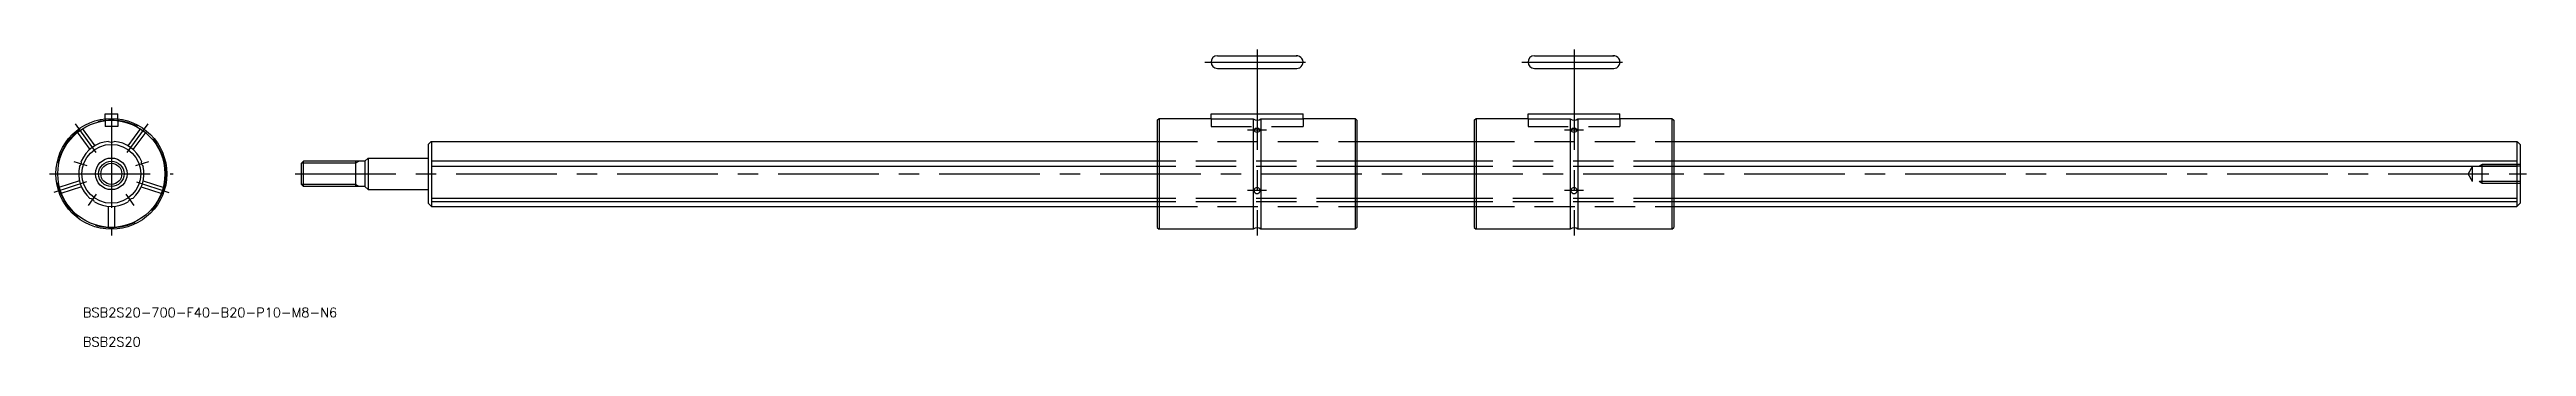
# Model space of a CAD drawing. Extents: x -20 to 762, y -55 to 39.
import ezdxf

# ---------------------------------------------------------------- set-up
doc = ezdxf.new("R2010")
doc.units = 0
doc.linetypes.add('CENTER', pattern=[50.8, 31.75, -6.35, 6.35, -6.35])
doc.linetypes.add('DASHED', pattern=[19.05, 12.7, -6.35])
doc.layers.get('0').update_dxf_attribs({"linetype": 'CONTINUOUS'})
doc.layers.add('CENTER', color=1, linetype='CENTER')
doc.styles.get("Standard").update_dxf_attribs({"font": 'txt.shx', "height": 3, "bigfont": 'bigfont.shx'})

# ---------------------------------------------------------------- blocks, each defined once
blk = doc.blocks.new('*U2')
at = {"color": 7, "linetype": 'CONTINUOUS'}
blk.add_text('BSB2S20-700-F40-B20-P10-M8-N6', height=3, dxfattribs=at).set_placement((-8.98, -45.31))
blk = doc.blocks.new('*U3')
at = {"color": 7, "linetype": 'CONTINUOUS'}
blk.add_text('BSB2S20', height=3, dxfattribs=at).set_placement((-8.98, -54.54))

msp = doc.modelspace()

# ---------------------------------------------------------------- linework, layer by layer
at = {"color": 7, "linetype": 'CONTINUOUS'}
for p, q in [((346.98, 35.29), (346.98, 35.26)), ((348.98, 37.28), (374.17, 37.28)), ((348.98, 33.28), (374.03, 33.28)), ((375.98, 35.29), (375.98, 35.28)), ((446.98, 35.29), (446.98, 35.26)), ((448.98, 37.28), (474.17, 37.28)), ((448.98, 33.28), (474.03, 33.28)), ((475.98, 35.29), (475.98, 35.28)), ((-2, 19), (2, 19)), ((-2, 17.39), (-2, 19)), ((2, 17.39), (2, 19)), ((329.98, 16.9), (330.58, 17.5)), ((329.98, 16.9), (329.98, -16.9)), ((330.58, 17.5), (346.98, 17.5)), ((330.58, 17.5), (330.58, -17.5)), ((346.98, 17.39), (346.98, 19)), ((346.98, 19), (375.98, 19)), ((346.98, 17.39), (360.28, 17.39)), ((360.28, 17.39), (360.28, -17.5)), ((362.68, 17.39), (362.68, -17.5)), ((362.68, 17.39), (375.98, 17.39)), ((375.98, 17.39), (375.98, 19)), ((375.98, 17.5), (392.38, 17.5)), ((392.38, 17.5), (392.98, 16.9)), ((392.38, 17.5), (392.38, -17.5)), ((392.98, 16.9), (392.98, -16.9)), ((429.98, 16.9), (430.58, 17.5)), ((429.98, 16.9), (429.98, -16.9)), ((430.58, 17.5), (446.98, 17.5)), ((430.58, 17.5), (430.58, -17.5)), ((446.98, 19), (475.98, 19)), ((446.98, 17.39), (446.98, 19)), ((446.98, 17.39), (460.28, 17.39)), ((460.28, 17.39), (460.28, -17.5)), ((462.68, 17.39), (462.68, -17.5)), ((462.68, 17.39), (475.98, 17.39)), ((475.98, 17.39), (475.98, 19)), ((475.98, 17.5), (492.38, 17.5)), ((492.38, 17.5), (492.98, 16.9)), ((492.38, 17.5), (492.38, -17.5)), ((492.98, 16.9), (492.98, -16.9)), ((99.98, 9.3), (100.94, 10.26)), ((99.98, 9.3), (99.98, -9.3)), ((100.94, 10.26), (329.98, 10.26)), ((100.98, 10.26), (100.98, -10.3)), ((392.98, 10.26), (429.98, 10.26)), ((492.98, 10.26), (758.98, 10.26)), ((758.98, 10.26), (758.98, -10.3)), ((759.98, 9.3), (759.02, 10.26)), ((759.98, 9.3), (759.98, -9.3)), ((59.98, 3.32), (60.65, 4)), ((59.98, -3.32), (59.98, 3.32)), ((60.65, -4), (60.65, 4)), ((79.98, 4), (60.65, 4)), ((76.98, 4), (76.98, -4)), ((79.98, 4), (80.98, 5)), ((79.98, 4), (79.98, -4)), ((80.98, 5), (99.98, 5)), ((80.98, 5), (80.98, -5)), ((329.98, 4.03), (100.98, 4.03)), ((329.98, 2.37), (100.98, 2.37)), ((429.98, 4.03), (392.98, 4.03)), ((429.98, 2.37), (392.98, 2.37)), ((758.98, 4.03), (492.98, 4.03)), ((758.98, 2.37), (492.98, 2.37)), ((59.98, -3.32), (60.65, -4)), ((79.98, -4), (60.65, -4)), ((79.98, -4), (80.98, -5)), ((80.98, -5), (99.98, -5)), ((329.98, -7.79), (100.98, -7.79)), ((429.98, -7.79), (392.98, -7.79)), ((758.98, -7.79), (492.98, -7.79)), ((99.98, -9.3), (100.98, -10.3)), ((329.98, -8.82), (100.98, -8.82)), ((100.98, -10.3), (329.98, -10.3)), ((429.98, -8.82), (392.98, -8.82)), ((392.98, -10.3), (429.98, -10.3)), ((758.98, -8.82), (492.98, -8.82)), ((492.98, -10.3), (758.98, -10.3)), ((759.98, -9.3), (758.98, -10.3)), ((329.98, -16.9), (330.58, -17.5)), ((360.28, -17.5), (330.58, -17.5)), ((392.38, -17.5), (362.68, -17.5)), ((392.38, -17.5), (392.98, -16.9)), ((429.98, -16.9), (430.58, -17.5)), ((460.28, -17.5), (430.58, -17.5)), ((492.38, -17.5), (462.68, -17.5)), ((492.38, -17.5), (492.98, -16.9))]:
    msp.add_line(p, q, dxfattribs=at)
at = {"color": 3, "linetype": 'DASHED'}
for p, q in [((-2, 17.39), (-2, 15)), ((2, 17.39), (2, 15)), ((346.98, 17.39), (346.98, 15)), ((375.98, 17.39), (375.98, 15)), ((446.98, 17.39), (446.98, 15)), ((475.98, 17.39), (475.98, 15)), ((-10.83, 13.2), (-6.83, 7.71)), ((-9.21, 14.37), (-5.22, 8.88)), ((2, 15), (-2, 15)), ((9.21, 14.37), (5.22, 8.88)), ((10.83, 13.2), (6.83, 7.71)), ((329.98, 10.26), (392.98, 10.26)), ((346.98, 15), (375.98, 15)), ((429.98, 10.26), (492.98, 10.26)), ((446.98, 15), (475.98, 15)), ((392.98, 4.03), (329.98, 4.03)), ((392.98, 2.37), (329.98, 2.37)), ((492.98, 4.03), (429.98, 4.03)), ((492.98, 2.37), (429.98, 2.37)), ((744.98, 2.46), (743.56, 0)), ((759.98, 2.46), (744.98, 2.46)), ((744.98, -2.46), (744.98, 2.46)), ((747.98, 3), (747.04, 2.46)), ((759.98, 3), (747.98, 3)), ((747.98, -3), (747.98, 3)), ((-10.06, -2.22), (-16.52, -4.31)), ((-9.44, -4.12), (-15.9, -6.22)), ((9.44, -4.12), (15.9, -6.22)), ((10.06, -2.22), (16.52, -4.31)), ((392.98, -7.79), (329.98, -7.79)), ((492.98, -7.79), (429.98, -7.79)), ((744.98, -2.46), (743.56, 0)), ((759.98, -2.46), (744.98, -2.46)), ((747.98, -3), (747.04, -2.46)), ((759.98, -3), (747.98, -3)), ((-1, -10.25), (-1, -17.04)), ((1, -10.25), (1, -17.04)), ((392.98, -8.82), (329.98, -8.82)), ((329.98, -10.3), (392.98, -10.3)), ((492.98, -8.82), (429.98, -8.82)), ((429.98, -10.3), (492.98, -10.3))]:
    msp.add_line(p, q, dxfattribs=at)
at = {"color": 3, "linetype": 'CONTINUOUS'}
for p, q in [((76.98, 3.32), (59.98, 3.32)), ((78.15, 4), (76.98, 3.32)), ((76.98, -3.32), (59.98, -3.32)), ((78.15, -4), (76.98, -3.32))]:
    msp.add_line(p, q, dxfattribs=at)
at = {"color": 7, "linetype": 'CONTINUOUS'}
for radius in [17.5, 16.9, 9.3, 5, 4]:
    msp.add_circle((0, 0), radius, dxfattribs=at)
at = {"color": 3, "linetype": 'DASHED'}
msp.add_circle((0, 0), 17.07, dxfattribs=at)
at = {"color": 3, "linetype": 'CONTINUOUS'}
msp.add_circle((0, 0), 3.32, dxfattribs=at)
at = {"color": 7, "linetype": 'CONTINUOUS'}
for centre, radius, start, end in [((348.98, 35.28), 2, 90, 270), ((373.97, 35.28), 2.01, 268.3797, 95.78883), ((448.98, 35.28), 2, 90, 270), ((473.97, 35.28), 2.01, 268.3797, 95.78883), ((361.48, 18.83), 1.88, 230.32549, 309.67451), ((461.48, 18.83), 1.88, 230.32549, 309.67451), ((0, 0), 10.3, 94.87214, 156.96136), ((0, 11.59), 1.59, 236.56041, 303.43959), ((0, 0), 10.3, 23.03864, 85.12786), ((361.01, 13.74), 0.539, 105.19219, 172.97868), ((361.03, 13.84), 0.552, 183.56362, 243.14794), ((361.48, 14.87), 1.67, 245.28748, 294.71252), ((361.48, 12.65), 1.73, 69.42795, 110.57205), ((361.94, 13.74), 0.539, 7.02132, 74.80781), ((361.93, 13.84), 0.552, 296.85206, 356.43638), ((461.01, 13.74), 0.539, 105.19219, 172.97868), ((461.03, 13.84), 0.552, 183.56362, 243.14794), ((461.48, 14.87), 1.67, 245.28748, 294.71252), ((461.48, 12.65), 1.73, 69.42795, 110.57205), ((461.94, 13.74), 0.539, 7.02132, 74.80781), ((461.93, 13.84), 0.552, 296.85206, 356.43638), ((0, 0), 10.3, 166.70575, 229.12786), ((-11.01, 3.61), 1.59, 308.39351, 15.27359), ((0, 0), 10.3, 310.87214, 13.29425), ((11.01, 3.61), 1.59, 164.72641, 231.60649), ((-6.81, -9.37), 1.59, 20.56041, 87.43959), ((6.81, -9.37), 1.59, 92.56041, 159.43959), ((361.48, -5.35), 1.01, 126.46105, 175.97706), ((361.4, -5.23), 0.921, 182.55633, 238.65608), ((361.48, -5.23), 0.91, 49.32366, 130.67634), ((361.48, -5.32), 0.893, 231.21293, 308.78707), ((361.56, -5.23), 0.921, 301.34392, 357.44367), ((361.47, -5.35), 1.01, 4.02294, 53.53895), ((461.48, -5.35), 1.01, 126.46105, 175.97706), ((461.4, -5.23), 0.921, 182.55633, 238.65608), ((461.48, -5.23), 0.91, 49.32366, 130.67634), ((461.48, -5.32), 0.893, 231.21293, 308.78707), ((461.56, -5.23), 0.921, 301.34392, 357.44367), ((461.47, -5.35), 1.01, 4.02294, 53.53895), ((0, 0), 10.3, 238.87214, 301.12786), ((361.48, -18.96), 1.89, 50.57141, 129.42859), ((461.48, -18.96), 1.89, 50.57141, 129.42859)]:
    msp.add_arc(centre, radius, start, end, dxfattribs=at)
at = {"layer": 'CENTER', "color": 1, "linetype": 'CENTER'}
for p, q in [((361.48, 39.28), (361.48, -19.5)), ((461.48, 39.28), (461.48, -19.5)), ((344.98, 35.28), (377.98, 35.28)), ((444.98, 35.28), (477.98, 35.28)), ((-11.46, 15.78), (-4.88, 6.71)), ((0, 21), (0, -19.5)), ((11.46, 15.78), (4.88, 6.71)), ((364.48, 13.81), (358.48, 13.81)), ((464.48, 13.81), (458.48, 13.81)), ((-19.5, 0), (19.5, 0)), ((-7.6, 2.49), (-11.69, 3.83)), ((11.69, 3.83), (7.6, 2.49)), ((57.98, 0), (761.98, 0)), ((-7.89, -2.56), (-18.14, -5.89)), ((-7.23, -9.95), (-4.7, -6.47)), ((7.23, -9.95), (4.7, -6.47)), ((7.89, -2.56), (18.14, -5.89)), ((364.48, -5.27), (358.48, -5.27)), ((464.48, -5.27), (458.48, -5.27))]:
    msp.add_line(p, q, dxfattribs=at)

# ---------------------------------------------------------------- block references
at = {"color": 7, "linetype": 'CONTINUOUS'}
for name in ['*U2', '*U3']:
    msp.add_blockref(name, (0, 0), dxfattribs=at)

doc.saveas('drawing.dxf')
